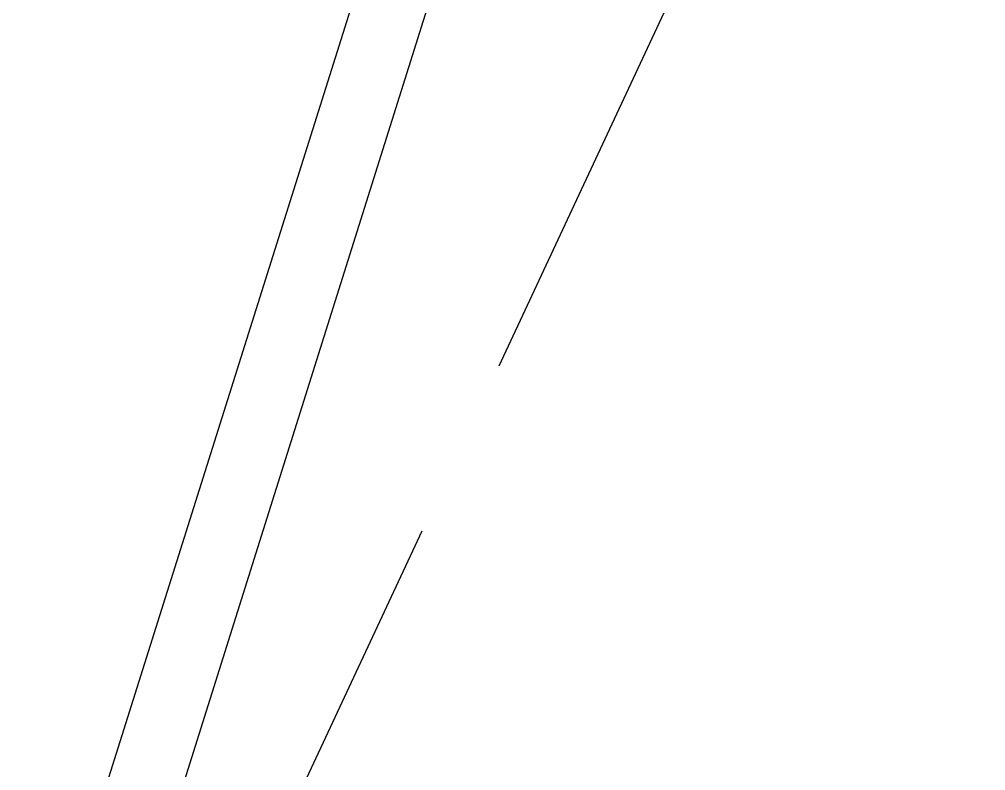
# Model space of a CAD drawing. Header units: inches. Extents: x 0 to 1813292486, y 0 to 3473589894.
# Drawn here: x 600436010 to 600436540, y 3473225106 to 3473225518 of the extents above; entities that cross this region are included whole.
import ezdxf

# ---------------------------------------------------------------- set-up
doc = ezdxf.new("R2010")
doc.units = ezdxf.units.IN
doc.header["$LTSCALE"] = 1000
doc.header["$MEASUREMENT"] = 0
doc.linetypes.add('AX-MALL-WALL-P02-QT$0$DASH', pattern=[0.35, 0.25, -0.1])
for name, color, linetype in [('A-Anno-Note', 241, 'Continuous'), ('AX-MALL-P02-200$0$A-Anno-Note', 241, 'Continuous'), ('AX-MALL-WALL-P02$0$A-Anno-Note', 241, 'Continuous'), ('AX-MALL-WALL-P02-QT$0$A-Detl-Patt', 8, 'Continuous'), ('AX-MALL-WALL-P02-QT$0$A-Detl-Thin', 131, 'Continuous'), ('AX-MALL-WALL-P02-QT$0$A-Hdrl', 31, 'Continuous'), ('AX-MALL-WALL-P02-QT$0$A-Wind', 4, 'Continuous')]:
    doc.layers.add(name, color=color, linetype=linetype)

# ---------------------------------------------------------------- blocks, each defined once
blk = doc.blocks.new('AX-MALL-WALL-P02-QT$0$tj')
at = {"layer": 'AX-MALL-WALL-P02-QT$0$A-Detl-Patt'}
h = blk.add_hatch(dxfattribs=at)
h.set_pattern_fill('STEEL', color=256, scale=100, angle=50.4318)
h.set_pattern_definition([(75, (-14278.2, 156289.83), (-153.340725, 41.08752), []), (75, (-14317.88, 156358.57), (-153.340725, 41.08752), [])])
edge = h.paths.add_edge_path()
edge.add_line((88101.27, 47666.64), (87883.94, 47459.85))
edge.add_line((87883.94, 47459.85), (91571.55, 43584.64))
edge.add_arc((262949.39, 558937.71), 543101.41, 251.6057364, 260.0288667)
edge.add_arc((172180.85, -2862.15), 27100, 64.712866, 96.931605, ccw=False)
edge.add_arc((262948.97, 558936.32), 543099.97, 261.6155115, 271.7251478)
edge.add_line((279298.98, 16082.52), (279298.98, 16382.65))
edge.add_arc((262948.97, 558936.32), 542799.97, 261.6202036, 271.7261014, ccw=False)
edge.add_arc((172180.85, -2862.15), 27400, 64.806318, 96.838159)
edge.add_arc((262949.39, 558937.7), 542801.41, 251.6136389, 260.0241733, ccw=False)
edge.add_line((91737.26, 43845.69), (88101.27, 47666.64))
blk.add_lwpolyline([(88103.03, 47737.33), (87813.25, 47461.6), (91543.93, 43541.13, 0.036779), (168908.95, 23989.25, -0.141654), (183742.1, 21592.71, 0.044166), (279348.98, 16034), (279348.98, 16434.18, -0.044144), (183859.05, 21979.79, 0.140545), (168919.85, 24393.47, -0.036705), (91764.88, 43889.2), (88103.03, 47737.33)], format="xyb", dxfattribs=at)
blk.add_lwpolyline([(88101.27, 47666.64), (87883.94, 47459.85), (91571.55, 43584.64, 0.036769), (168910.3, 24039.78, -0.141514), (183756.74, 21641.09, 0.04414), (279298.98, 16082.52), (279298.98, 16382.65, -0.044124), (183844.46, 21931.4, 0.140683), (168918.46, 24342.94, -0.036714), (91737.26, 43845.69)], format="xyb", close=True, dxfattribs=at)
at = {"layer": 'AX-MALL-WALL-P02-QT$0$A-Detl-Thin'}
blk.add_arc((262949.39, 558937.71), 543301.41, 251.5031615, 255.2904538, dxfattribs=at)
at = {"layer": 'AX-MALL-WALL-P02-QT$0$A-Hdrl', "ltscale": 6}
blk.add_arc((262949.39, 558937.71), 543501.41, 251.5032868, 255.2904538, dxfattribs=at)
blk = doc.blocks.new('AX-MALL-WALL-P02-QT$0$$DorLib2D$00000002')
for p, q in [((-0.5, 0), (-0.5, 0.4875)), ((-0.475, 0), (-0.475, 0.4875))]:
    blk.add_line(p, q)
at = {"lineweight": 13}
blk.add_arc((-0.4875, 0), 0.4875, 0, 88.5307, dxfattribs=at)
blk = doc.blocks.new('AX-MALL-WALL-P02-QT')
at = {"layer": 'AX-MALL-WALL-P02-QT$0$A-Detl-Patt', "linetype": 'AX-MALL-WALL-P02-QT$0$DASH'}
blk.add_line((600244458.57, 3473125849.48), (600258771.2, 3473139927.43), dxfattribs=at)
at = {"layer": 'AX-MALL-WALL-P02-QT$0$A-Wind'}
blk.add_arc((600585645.65, 3473560475.19), 539999.85, 232.0190233, 232.1887887, dxfattribs=at)
at = {"layer": 'AX-MALL-WALL-P02-QT$0$A-Detl-Thin', "rotation": 339.5681613091762}
blk.add_blockref('AX-MALL-WALL-P02-QT$0$tj', (600144118.7, 3473128496.29), dxfattribs=at)
at = {"layer": 'AX-MALL-WALL-P02-QT$0$A-Wind', "xscale": 1600, "yscale": -1600, "zscale": 200, "rotation": 322.1039059571606}
blk.add_blockref('AX-MALL-WALL-P02-QT$0$$DorLib2D$00000002', (600254022.57, 3473134426.68), dxfattribs=at)
blk = doc.blocks.new('AX-MALL-WALL-P02')
at = {"layer": 'AX-MALL-WALL-P02$0$A-Anno-Note'}
blk.add_blockref('AX-MALL-WALL-P02-QT', (0, 0), dxfattribs=at)
blk = doc.blocks.new('AX-MALL-P02-200')
at = {"layer": 'AX-MALL-P02-200$0$A-Anno-Note'}
blk.add_blockref('AX-MALL-WALL-P02', (0, 0), dxfattribs=at)

msp = doc.modelspace()

# ---------------------------------------------------------------- block references
at = {"layer": 'A-Anno-Note', "rotation": 20.43183869077545}
msp.add_blockref('AX-MALL-P02-200', (1250392458.53, 9048125.68), dxfattribs=at)

doc.saveas('drawing.dxf')
